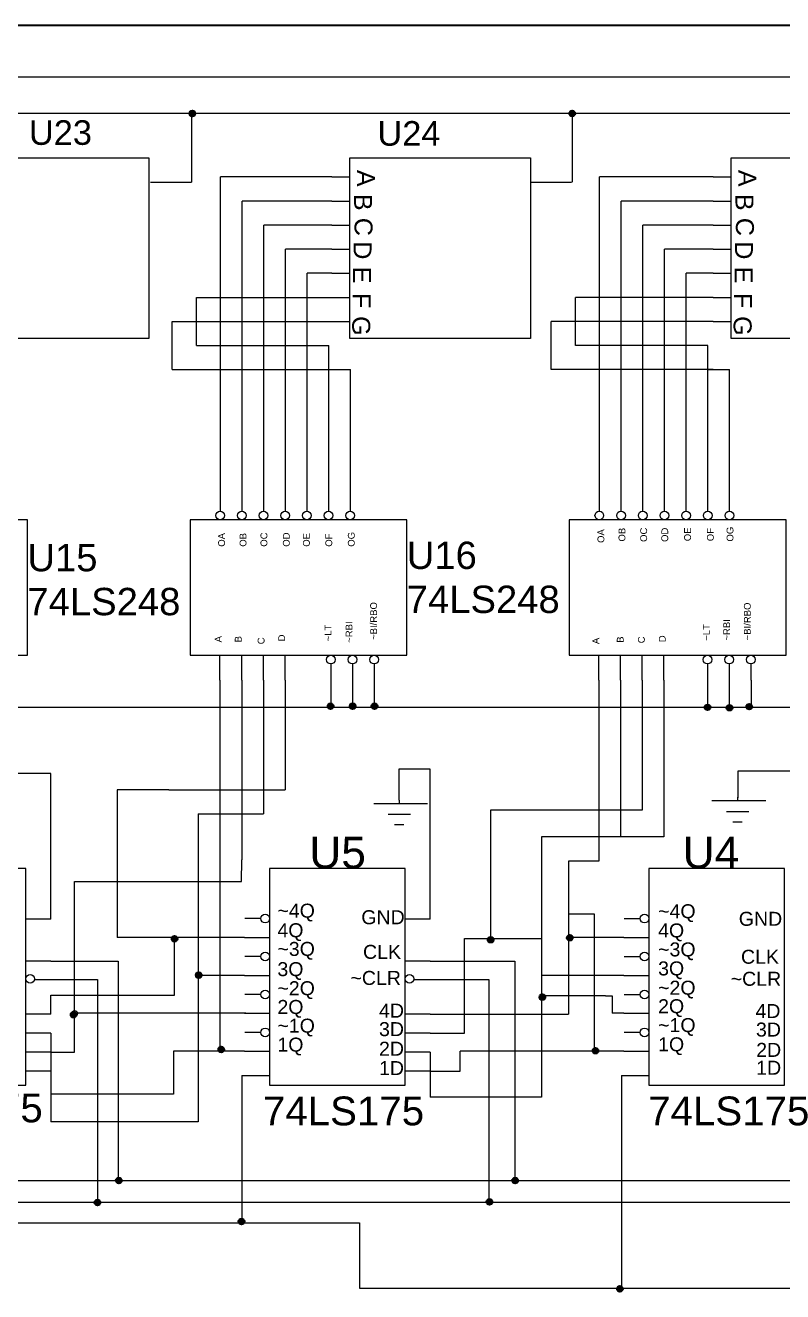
# Model space of a CAD drawing. Header units: millimetres. Extents: x 5948 to 13023, y 3837 to 8428.
# Drawn here: x 6106 to 6211.2, y 4075.1 to 4250.9 of the extents above; entities that cross this region are included whole.
import ezdxf

# ---------------------------------------------------------------- set-up
doc = ezdxf.new("R2010")
doc.units = ezdxf.units.MM
doc.styles.get("Standard").update_dxf_attribs({"font": 'arial.ttf'})
pattern_1 = [(0, (265.973, -57.881), (0, 6.985), [5.08, -1.905]), (90, (265.973, -57.881), (-6.985, 4e-16), [5.08, -1.905])]
pattern_2 = [(0, (286.306, -62.949), (0, 6.985), [5.08, -1.905]), (90, (286.306, -62.949), (-6.985, 4e-16), [5.08, -1.905])]
pattern_3 = [(0, (269.268, -83.997), (0, 6.985), [5.08, -1.905]), (90, (269.268, -83.997), (-6.985, 4e-16), [5.08, -1.905])]
pattern_4 = [(0, (272.0425, -80.9745), (0, 6.985), [5.08, -1.905]), (90, (272.0425, -80.9745), (-6.985, 4e-16), [5.08, -1.905])]
pattern_5 = [(0, (289.1005, -86.909), (0, 6.985), [5.08, -1.905]), (90, (289.1005, -86.909), (-6.985, 4e-16), [5.08, -1.905])]
pattern_6 = [(0, (323.707, -47.5036), (0, 6.985), [5.08, -1.905]), (90, (323.707, -47.5036), (-6.985, 4e-16), [5.08, -1.905])]
pattern_7 = [(0, (334.6935, -47.4104), (0, 6.985), [5.08, -1.905]), (90, (334.6935, -47.4104), (-6.985, 4e-16), [5.08, -1.905])]
pattern_8 = [(0, (330.8756, -55.5054), (0, 6.985), [5.08, -1.905]), (90, (330.8756, -55.5054), (-6.985, 4e-16), [5.08, -1.905])]
pattern_9 = [(0, (338.197, -63.026), (0, 6.985), [5.08, -1.905]), (90, (338.197, -63.026), (-6.985, 4e-16), [5.08, -1.905])]
pattern_10 = [(0, (323.5065, -83.994), (0, 6.985), [5.08, -1.905]), (90, (323.5065, -83.994), (-6.985, 4e-16), [5.08, -1.905])]
pattern_11 = [(0, (327.139, -81.202), (0, 6.985), [5.08, -1.905]), (90, (327.139, -81.202), (-6.985, 4e-16), [5.08, -1.905])]
pattern_12 = [(0, (341.7656, -95.847), (0, 6.985), [5.08, -1.905]), (90, (341.7656, -95.847), (-6.985, 4e-16), [5.08, -1.905])]
pattern_13 = [(0, (301.582, -15.281), (0, 6.985), [5.08, -1.905]), (90, (301.582, -15.281), (-6.985, 4e-16), [5.08, -1.905])]
pattern_14 = [(0, (304.5426, -15.222), (0, 6.985), [5.08, -1.905]), (90, (304.5426, -15.222), (-6.985, 4e-16), [5.08, -1.905])]
pattern_15 = [(0, (307.609, -15.273), (0, 6.985), [5.08, -1.905]), (90, (307.609, -15.273), (-6.985, 4e-16), [5.08, -1.905])]
pattern_16 = [(0, (354.011, -15.4415), (0, 6.985), [5.08, -1.905]), (90, (354.011, -15.4415), (-6.985, 4e-16), [5.08, -1.905])]
pattern_17 = [(0, (356.888, -15.4415), (0, 6.985), [5.08, -1.905]), (90, (356.888, -15.4415), (-6.985, 4e-16), [5.08, -1.905])]
pattern_18 = [(0, (359.6136, -15.29), (0, 6.985), [5.08, -1.905]), (90, (359.6136, -15.29), (-6.985, 4e-16), [5.08, -1.905])]

# ---------------------------------------------------------------- blocks, each defined once
blk = doc.blocks.new('*U1')
blk.add_lwpolyline([(15.048, 9.405), (-15.048, 9.405), (-15.048, -9.405), (15.048, -9.405)], close=True)
blk = doc.blocks.new('*U2')
at = {"color": 0, "linetype": 'ByBlock', "lineweight": -2, "transparency": 16777216}
for p in [(105.336, 0), (158.004, 0), (210.672, 0)]:
    blk.add_blockref('*U1', p, dxfattribs=at)
blk = doc.blocks.new('*U9')
blk.add_line((0, -1.1286), (0, 1.1286))
blk = doc.blocks.new('*U10')
at = {"color": 0, "linetype": 'ByBlock', "lineweight": -2, "transparency": 16777216}
for p in [(0, 0), (3.0096, 0), (6.0192, 0), (9.0288, 0), (12.0384, 0), (15.048, 0), (18.0576, 0)]:
    blk.add_blockref('*U9', p, dxfattribs=at)
blk = doc.blocks.new('*U11')
blk.add_line((0, -1.1286), (0, 1.1286))
blk = doc.blocks.new('*U12')
at = {"color": 0, "linetype": 'ByBlock', "lineweight": -2, "transparency": 16777216}
for p in [(0, 0), (3.0096, 0), (6.0192, 0), (9.0288, 0), (12.0384, 0), (15.048, 0), (18.0576, 0)]:
    blk.add_blockref('*U11', p, dxfattribs=at)
blk = doc.blocks.new('*U25')
blk.add_line((0, 1.1286), (0, -1.1286))
blk = doc.blocks.new('*U26')
at = {"color": 0, "linetype": 'ByBlock', "lineweight": -2, "transparency": 16777216}
for p in [(0, 0), (3.0096, 0), (6.0192, 0)]:
    blk.add_blockref('*U25', p, dxfattribs=at)
blk = doc.blocks.new('*U27')
blk.add_line((0, 1.1286), (0, -1.1286))
blk = doc.blocks.new('*U28')
at = {"color": 0, "linetype": 'ByBlock', "lineweight": -2, "transparency": 16777216}
for p in [(0, 0), (3.0096, 0), (6.0192, 0)]:
    blk.add_blockref('*U27', p, dxfattribs=at)
blk = doc.blocks.new('*U41')
blk.add_line((1.1286, 0), (-1.1286, 0))
blk = doc.blocks.new('*U42')
at = {"color": 0, "linetype": 'ByBlock', "lineweight": -2, "transparency": 16777216}
for p in [(0, 15.8004), (0, 10.5336), (0, 5.2668), (0, 0)]:
    blk.add_blockref('*U41', p, dxfattribs=at)
blk = doc.blocks.new('*U43')
blk.add_line((1.1286, 0), (-1.1286, 0))
blk = doc.blocks.new('*U44')
at = {"color": 0, "linetype": 'ByBlock', "lineweight": -2, "transparency": 16777216}
for p in [(0, 15.8004), (0, 10.5336), (0, 5.2668), (0, 0)]:
    blk.add_blockref('*U43', p, dxfattribs=at)
blk = doc.blocks.new('*U55')
blk.add_circle((0, 0), 0.602)
blk = doc.blocks.new('*U56')
at = {"color": 0, "linetype": 'ByBlock', "lineweight": -2, "transparency": 16777216}
for p in [(0, 15.8004), (0, 10.5336), (0, 5.2668), (0, 0)]:
    blk.add_blockref('*U55', p, dxfattribs=at)
blk = doc.blocks.new('*U57')
blk.add_circle((0, 0), 0.602)
blk = doc.blocks.new('*U58')
at = {"color": 0, "linetype": 'ByBlock', "lineweight": -2, "transparency": 16777216}
for p in [(0, 15.8004), (0, 10.5336), (0, 5.2668), (0, 0)]:
    blk.add_blockref('*U57', p, dxfattribs=at)
blk = doc.blocks.new('*U73')
blk.add_circle((0, 0), 0.602)
blk = doc.blocks.new('*U74')
at = {"color": 0, "linetype": 'ByBlock', "lineweight": -2, "transparency": 16777216}
for p in [(0, 0), (3.0096, 0), (6.0192, 0), (9.0288, 0), (12.0384, 0), (15.048, 0), (18.0576, 0)]:
    blk.add_blockref('*U73', p, dxfattribs=at)
blk = doc.blocks.new('*U75')
blk.add_circle((0, 0), 0.602)
blk = doc.blocks.new('*U76')
at = {"color": 0, "linetype": 'ByBlock', "lineweight": -2, "transparency": 16777216}
for p in [(0, 0), (3.0096, 0), (6.0192, 0), (9.0288, 0), (12.0384, 0), (15.048, 0), (18.0576, 0)]:
    blk.add_blockref('*U75', p, dxfattribs=at)
blk = doc.blocks.new('*U85')
blk.add_circle((0, 0), 0.602)
blk = doc.blocks.new('*U86')
at = {"color": 0, "linetype": 'ByBlock', "lineweight": -2, "transparency": 16777216}
for p in [(0, 0), (3.0096, 0), (6.0192, 0)]:
    blk.add_blockref('*U85', p, dxfattribs=at)
blk = doc.blocks.new('*U87')
blk.add_circle((0, 0), 0.602)
blk = doc.blocks.new('*U88')
at = {"color": 0, "linetype": 'ByBlock', "lineweight": -2, "transparency": 16777216}
for p in [(0, 0), (3.0096, 0), (6.0192, 0)]:
    blk.add_blockref('*U87', p, dxfattribs=at)
blk = doc.blocks.new('*U107')
blk.add_line((-1.73052, 0), (1.73052, 0))
blk = doc.blocks.new('*U108')
at = {"color": 0, "linetype": 'ByBlock', "lineweight": -2, "transparency": 16777216}
for p in [(0, 15.8004), (0, 10.5336), (0, 5.2668), (0, 0)]:
    blk.add_blockref('*U107', p, dxfattribs=at)
blk = doc.blocks.new('*U109')
blk.add_line((-1.73052, 0), (1.73052, 0))
blk = doc.blocks.new('*U110')
at = {"color": 0, "linetype": 'ByBlock', "lineweight": -2, "transparency": 16777216}
for p in [(0, 15.8004), (0, 10.5336), (0, 5.2668), (0, 0)]:
    blk.add_blockref('*U109', p, dxfattribs=at)
blk = doc.blocks.new('*U121')
blk.add_line((0, -1.73052), (0, 1.73052))
blk = doc.blocks.new('*U122')
at = {"color": 0, "linetype": 'ByBlock', "lineweight": -2, "transparency": 16777216}
for p in [(0, 0), (3.0096, 0), (6.0192, 0), (9.0288, 0)]:
    blk.add_blockref('*U121', p, dxfattribs=at)
blk = doc.blocks.new('*U123')
blk.add_line((0, -1.73052), (0, 1.73052))
blk = doc.blocks.new('*U124')
at = {"color": 0, "linetype": 'ByBlock', "lineweight": -2, "transparency": 16777216}
for p in [(0, 0), (3.0096, 0), (6.0192, 0), (9.0288, 0)]:
    blk.add_blockref('*U123', p, dxfattribs=at)
blk = doc.blocks.new('*U135')
blk.add_line((1.73052, 0), (-1.73052, 0))
blk = doc.blocks.new('*U136')
at = {"color": 0, "linetype": 'ByBlock', "lineweight": -2, "transparency": 16777216}
for p in [(0, 7.9002), (0, 5.2668), (0, 2.6334), (0, 0)]:
    blk.add_blockref('*U135', p, dxfattribs=at)
blk = doc.blocks.new('*U137')
blk.add_line((1.73052, 0), (-1.73052, 0))
blk = doc.blocks.new('*U138')
at = {"color": 0, "linetype": 'ByBlock', "lineweight": -2, "transparency": 16777216}
for p in [(0, 7.9002), (0, 5.2668), (0, 2.6334), (0, 0)]:
    blk.add_blockref('*U137', p, dxfattribs=at)
blk = doc.blocks.new('*U147')
blk.add_lwpolyline([(-12.54, 12.54), (12.54, 12.54), (12.54, -12.54), (-12.54, -12.54)], close=True)
blk = doc.blocks.new('*U148')
at = {"color": 0, "linetype": 'ByBlock', "lineweight": -2, "transparency": 16777216}
for p in [(105.91, 0), (158.87, 0), (211.82, 0)]:
    blk.add_blockref('*U147', p, dxfattribs=at)
blk = doc.blocks.new('*U155')
blk.add_line((-1.254, 0), (1.254, 0))
blk = doc.blocks.new('*U156')
at = {"color": 0, "linetype": 'ByBlock', "lineweight": -2, "transparency": 16777216}
for p in [(0, 20.064), (0, 16.72), (0, 13.376), (0, 10.032), (0, 6.688), (0, 3.344), (0, 0)]:
    blk.add_blockref('*U155', p, dxfattribs=at)
blk = doc.blocks.new('*U157')
blk.add_line((-1.254, 0), (1.254, 0))
blk = doc.blocks.new('*U158')
at = {"color": 0, "linetype": 'ByBlock', "lineweight": -2, "transparency": 16777216}
for p in [(0, 20.064), (0, 16.72), (0, 13.376), (0, 10.032), (0, 6.688), (0, 3.344), (0, 0)]:
    blk.add_blockref('*U157', p, dxfattribs=at)
blk = doc.blocks.new('*U202')
at = {"lineweight": 35, "char_height": 2.5, "attachment_point": 1, "rotation": 270}
for s, width, insert in [('A', 2.3536, (1.62, 11.33)), ('B', 2.5, (1.23, 8)), ('C', 2.3536, (1.29, 4.67)), ('D ', 2.3536, (1.16, 1.41)), ('E', 2.3536, (1.1, -2.12)), ('F', 2.3536, (1.03, -5.78)), ('G', 2.3536, (0.97, -8.98))]:
    blk.add_mtext_dynamic_manual_height_columns(s, width=width, gutter_width=5.48, heights=[0], dxfattribs=dict(at, insert=insert))
blk = doc.blocks.new('*U203')
at = {"color": 0, "linetype": 'ByBlock', "lineweight": -2, "transparency": 16777216}
for p in [(158.868, 0), (211.824, 0)]:
    blk.add_blockref('*U202', p, dxfattribs=at)

msp = doc.modelspace()

# ---------------------------------------------------------------- hatches: boundary and pattern name
h = msp.add_hatch()
h.set_pattern_fill('ANGLE', color=256)
h.set_pattern_definition([(0, (282.262, 66.962), (0, 6.985), [5.08, -1.905]), (90, (282.262, 66.962), (-6.985, 4e-16), [5.08, -1.905])])
h.paths.add_polyline_path([(6129.58, 4238.54, 1), (6128.78, 4238.54, 1)])
at = {"lineweight": 35}
h = msp.add_hatch(color=256, dxfattribs=at)
h.dxf.hatch_style = 1
h.paths.add_polyline_path([(6129.63, 4238.66, 1), (6128.83, 4238.66, 1)])
h = msp.add_hatch(color=256, dxfattribs=at)
h.dxf.hatch_style = 1
h.paths.add_polyline_path([(6182.38, 4238.66, 1), (6181.58, 4238.66, 1)])
h = msp.add_hatch()
h.set_pattern_fill('ANGLE', color=256)
h.set_pattern_definition([(0, (335.211, 66.866), (0, 6.985), [5.08, -1.905]), (90, (335.211, 66.866), (-6.985, 4e-16), [5.08, -1.905])])
h.paths.add_polyline_path([(6182.53, 4238.45, 1), (6181.73, 4238.45, 1)])
h = msp.add_hatch(color=256, dxfattribs=at)
h.dxf.hatch_style = 1
h.paths.add_polyline_path([(6148.83, 4156.35, 1), (6148.03, 4156.35, 1)])
h = msp.add_hatch()
h.set_pattern_fill('ANGLE', color=256)
h.set_pattern_definition(pattern_13)
h.paths.add_polyline_path([(6148.9, 4156.3, 1), (6148.1, 4156.3, 1)])
h = msp.add_hatch()
h.set_pattern_fill('ANGLE', color=256)
h.set_pattern_definition(pattern_13)
h.paths.add_polyline_path([(6148.9, 4156.3, 1), (6148.1, 4156.3, 1)])
h = msp.add_hatch()
h.set_pattern_fill('ANGLE', color=256)
h.set_pattern_definition(pattern_14)
h.paths.add_polyline_path([(6151.86, 4156.36, 1), (6151.06, 4156.36, 1)])
h = msp.add_hatch()
h.set_pattern_fill('ANGLE', color=256)
h.set_pattern_definition(pattern_14)
h.paths.add_polyline_path([(6151.86, 4156.36, 1), (6151.06, 4156.36, 1)])
h = msp.add_hatch(color=256, dxfattribs=at)
h.dxf.hatch_style = 1
h.paths.add_polyline_path([(6151.89, 4156.35, 1), (6151.09, 4156.35, 1)])
h = msp.add_hatch(color=256, dxfattribs=at)
h.dxf.hatch_style = 1
h.paths.add_polyline_path([(6154.92, 4156.35, 1), (6154.12, 4156.35, 1)])
h = msp.add_hatch()
h.set_pattern_fill('ANGLE', color=256)
h.set_pattern_definition(pattern_15)
h.paths.add_polyline_path([(6154.93, 4156.31, 1), (6154.13, 4156.31, 1)])
h = msp.add_hatch()
h.set_pattern_fill('ANGLE', color=256)
h.set_pattern_definition(pattern_15)
h.paths.add_polyline_path([(6154.93, 4156.31, 1), (6154.13, 4156.31, 1)])
h = msp.add_hatch(color=256, dxfattribs=at)
h.dxf.hatch_style = 1
h.paths.add_polyline_path([(6201.17, 4156.2, 1), (6200.37, 4156.2, 1)])
h = msp.add_hatch()
h.set_pattern_fill('ANGLE', color=256)
h.set_pattern_definition(pattern_16)
h.paths.add_polyline_path([(6201.33, 4156.14, 1), (6200.53, 4156.14, 1)])
h = msp.add_hatch()
h.set_pattern_fill('ANGLE', color=256)
h.set_pattern_definition(pattern_16)
h.paths.add_polyline_path([(6201.33, 4156.14, 1), (6200.53, 4156.14, 1)])
h = msp.add_hatch()
h.set_pattern_fill('ANGLE', color=256)
h.set_pattern_definition(pattern_17)
h.paths.add_polyline_path([(6204.2, 4156.14, 1), (6203.4, 4156.14, 1)])
h = msp.add_hatch()
h.set_pattern_fill('ANGLE', color=256)
h.set_pattern_definition(pattern_17)
h.paths.add_polyline_path([(6204.2, 4156.14, 1), (6203.4, 4156.14, 1)])
h = msp.add_hatch(color=256, dxfattribs=at)
h.dxf.hatch_style = 1
h.paths.add_polyline_path([(6204.21, 4156.15, 1), (6203.41, 4156.15, 1)])
h = msp.add_hatch()
h.set_pattern_fill('ANGLE', color=256)
h.set_pattern_definition(pattern_18)
h.paths.add_polyline_path([(6206.93, 4156.29, 1), (6206.13, 4156.29, 1)])
h = msp.add_hatch()
h.set_pattern_fill('ANGLE', color=256)
h.set_pattern_definition(pattern_18)
h.paths.add_polyline_path([(6206.93, 4156.29, 1), (6206.13, 4156.29, 1)])
h = msp.add_hatch(color=256, dxfattribs=at)
h.dxf.hatch_style = 1
h.paths.add_polyline_path([(6206.96, 4156.29, 1), (6206.16, 4156.29, 1)])
h = msp.add_hatch(color=256, dxfattribs=at)
h.dxf.hatch_style = 1
h.paths.add_polyline_path([(6127.16, 4124.06, 1), (6126.36, 4124.06, 1)])
h = msp.add_hatch()
h.set_pattern_fill('ANGLE', color=256)
h.set_pattern_definition([(0, (279.8615, -47.3656), (0, 6.985), [5.08, -1.905]), (90, (279.8615, -47.3656), (-6.985, 4e-16), [5.08, -1.905])])
h.paths.add_polyline_path([(6127.18, 4124.21, 1), (6126.38, 4124.21, 1)])
h = msp.add_hatch()
h.set_pattern_fill('ANGLE', color=256)
h.set_pattern_definition(pattern_6)
h.paths.add_polyline_path([(6171.02, 4124.08, 1), (6170.22, 4124.08, 1)])
h = msp.add_hatch()
h.set_pattern_fill('ANGLE', color=256)
h.set_pattern_definition(pattern_6)
h.paths.add_polyline_path([(6171.02, 4124.08, 1), (6170.22, 4124.08, 1)])
h = msp.add_hatch(color=256, dxfattribs=at)
h.dxf.hatch_style = 1
h.paths.add_polyline_path([(6171.05, 4123.92, 1), (6170.25, 4123.92, 1)])
h = msp.add_hatch()
h.set_pattern_fill('ANGLE', color=256)
h.set_pattern_definition(pattern_7)
h.paths.add_polyline_path([(6182.01, 4124.17, 1), (6181.21, 4124.17, 1)])
h = msp.add_hatch()
h.set_pattern_fill('ANGLE', color=256)
h.set_pattern_definition(pattern_7)
h.paths.add_polyline_path([(6182.01, 4124.17, 1), (6181.21, 4124.17, 1)])
h = msp.add_hatch(color=256, dxfattribs=at)
h.dxf.hatch_style = 1
h.paths.add_polyline_path([(6182.03, 4124.2, 1), (6181.23, 4124.2, 1)])
h = msp.add_hatch(color=256, dxfattribs=at)
h.dxf.hatch_style = 1
h.paths.add_polyline_path([(6130.51, 4119, 1), (6129.71, 4119, 1)])
h = msp.add_hatch()
h.set_pattern_fill('ANGLE', color=256)
h.set_pattern_definition([(0, (283.234, -52.479), (0, 6.985), [5.08, -1.905]), (90, (283.234, -52.479), (-6.985, 4e-16), [5.08, -1.905])])
h.paths.add_polyline_path([(6130.55, 4119.1, 1), (6129.75, 4119.1, 1)])
h = msp.add_hatch()
h.set_pattern_fill('ANGLE', color=256)
h.set_pattern_definition(pattern_8)
h.paths.add_polyline_path([(6178.19, 4116.07, 1), (6177.39, 4116.07, 1)])
h = msp.add_hatch()
h.set_pattern_fill('ANGLE', color=256)
h.set_pattern_definition(pattern_8)
h.paths.add_polyline_path([(6178.19, 4116.07, 1), (6177.39, 4116.07, 1)])
h = msp.add_hatch(color=256, dxfattribs=at)
h.dxf.hatch_style = 1
h.paths.add_polyline_path([(6178.23, 4115.96, 1), (6177.43, 4115.96, 1)])
h = msp.add_hatch(color=256, dxfattribs=at)
h.dxf.hatch_style = 1
h.paths.add_polyline_path([(6113.14, 4113.51, 1), (6112.34, 4113.51, 1)])
h = msp.add_hatch()
h.set_pattern_fill('ANGLE', color=256)
h.set_pattern_definition(pattern_1)
h.paths.add_polyline_path([(6113.29, 4113.7, 1), (6112.49, 4113.7, 1)])
h = msp.add_hatch()
h.set_pattern_fill('ANGLE', color=256)
h.set_pattern_definition(pattern_1)
h.paths.add_polyline_path([(6113.29, 4113.7, 1), (6112.49, 4113.7, 1)])
h = msp.add_hatch()
h.set_pattern_fill('ANGLE', color=256)
h.set_pattern_definition(pattern_2)
h.paths.add_polyline_path([(6133.62, 4108.63, 1), (6132.82, 4108.63, 1)])
h = msp.add_hatch()
h.set_pattern_fill('ANGLE', color=256)
h.set_pattern_definition(pattern_2)
h.paths.add_polyline_path([(6133.62, 4108.63, 1), (6132.82, 4108.63, 1)])
h = msp.add_hatch(color=256, dxfattribs=at)
h.dxf.hatch_style = 1
h.paths.add_polyline_path([(6133.65, 4108.7, 1), (6132.85, 4108.7, 1)])
h = msp.add_hatch()
h.set_pattern_fill('ANGLE', color=256)
h.set_pattern_definition(pattern_9)
h.paths.add_polyline_path([(6185.51, 4108.55, 1), (6184.71, 4108.55, 1)])
h = msp.add_hatch()
h.set_pattern_fill('ANGLE', color=256)
h.set_pattern_definition(pattern_9)
h.paths.add_polyline_path([(6185.51, 4108.55, 1), (6184.71, 4108.55, 1)])
h = msp.add_hatch(color=256, dxfattribs=at)
h.dxf.hatch_style = 1
h.paths.add_polyline_path([(6185.62, 4108.51, 1), (6184.82, 4108.51, 1)])
h = msp.add_hatch()
h.set_pattern_fill('ANGLE', color=256)
h.set_pattern_definition(pattern_4)
h.paths.add_polyline_path([(6119.36, 4090.6, 1), (6118.56, 4090.6, 1)])
h = msp.add_hatch()
h.set_pattern_fill('ANGLE', color=256)
h.set_pattern_definition(pattern_4)
h.paths.add_polyline_path([(6119.36, 4090.6, 1), (6118.56, 4090.6, 1)])
h = msp.add_hatch(color=256, dxfattribs=at)
h.dxf.hatch_style = 1
h.paths.add_polyline_path([(6119.41, 4090.48, 1), (6118.61, 4090.48, 1)])
h = msp.add_hatch(color=256, dxfattribs=at)
h.dxf.hatch_style = 1
h.paths.add_polyline_path([(6174.44, 4090.47, 1), (6173.64, 4090.47, 1)])
h = msp.add_hatch()
h.set_pattern_fill('ANGLE', color=256)
h.set_pattern_definition(pattern_11)
h.paths.add_polyline_path([(6174.46, 4090.38, 1), (6173.66, 4090.38, 1)])
h = msp.add_hatch()
h.set_pattern_fill('ANGLE', color=256)
h.set_pattern_definition(pattern_11)
h.paths.add_polyline_path([(6174.46, 4090.38, 1), (6173.66, 4090.38, 1)])
h = msp.add_hatch(color=256, dxfattribs=at)
h.dxf.hatch_style = 1
h.paths.add_polyline_path([(6116.45, 4087.44, 1), (6115.65, 4087.44, 1)])
h = msp.add_hatch()
h.set_pattern_fill('ANGLE', color=256)
h.set_pattern_definition(pattern_3)
h.paths.add_polyline_path([(6116.58, 4087.58, 1), (6115.78, 4087.58, 1)])
h = msp.add_hatch()
h.set_pattern_fill('ANGLE', color=256)
h.set_pattern_definition(pattern_3)
h.paths.add_polyline_path([(6116.58, 4087.58, 1), (6115.78, 4087.58, 1)])
h = msp.add_hatch()
h.set_pattern_fill('ANGLE', color=256)
h.set_pattern_definition(pattern_10)
h.paths.add_polyline_path([(6170.82, 4087.59, 1), (6170.02, 4087.59, 1)])
h = msp.add_hatch()
h.set_pattern_fill('ANGLE', color=256)
h.set_pattern_definition(pattern_10)
h.paths.add_polyline_path([(6170.82, 4087.59, 1), (6170.02, 4087.59, 1)])
h = msp.add_hatch(color=256, dxfattribs=at)
h.dxf.hatch_style = 1
h.paths.add_polyline_path([(6170.88, 4087.51, 1), (6170.08, 4087.51, 1)])
h = msp.add_hatch(color=256, dxfattribs=at)
h.dxf.hatch_style = 1
h.paths.add_polyline_path([(6136.46, 4084.78, 1), (6135.66, 4084.78, 1)])
h = msp.add_hatch()
h.set_pattern_fill('ANGLE', color=256)
h.set_pattern_definition(pattern_5)
h.paths.add_polyline_path([(6136.42, 4084.67, 1), (6135.62, 4084.67, 1)])
h = msp.add_hatch()
h.set_pattern_fill('ANGLE', color=256)
h.set_pattern_definition(pattern_5)
h.paths.add_polyline_path([(6136.42, 4084.67, 1), (6135.62, 4084.67, 1)])
h = msp.add_hatch(color=256, dxfattribs=at)
h.dxf.hatch_style = 1
h.paths.add_polyline_path([(6189, 4075.45, 1), (6188.2, 4075.45, 1)])
h = msp.add_hatch()
h.set_pattern_fill('ANGLE', color=256)
h.set_pattern_definition(pattern_12)
h.paths.add_polyline_path([(6189.08, 4075.73, 1), (6188.28, 4075.73, 1)])
h = msp.add_hatch()
h.set_pattern_fill('ANGLE', color=256)
h.set_pattern_definition(pattern_12)
h.paths.add_polyline_path([(6189.08, 4075.73, 1), (6188.28, 4075.73, 1)])

# ---------------------------------------------------------------- linework, layer by layer
msp.add_line((5948.27, 4250.91), (6512.27, 4250.91), dxfattribs=at)
for p, q in [((6477.41, 4243.72), (5956.74, 4243.72)), ((6023.02, 4238.69), (6393.39, 4238.69)), ((6129.14, 4229.13), (6129.14, 4238.69)), ((6182, 4229.13), (6182, 4238.69)), ((6133.13, 4185.69), (6133.13, 4229.85)), ((6134.4, 4229.85), (6133.13, 4229.85)), ((6148.58, 4229.85), (6134.4, 4229.85)), ((6185.76, 4185.7), (6185.76, 4229.85)), ((6188.86, 4229.85), (6185.76, 4229.85)), ((6201.54, 4229.85), (6188.86, 4229.85)), ((6123.4, 4229.13), (6129.12, 4229.13)), ((6176.14, 4229.13), (6181.86, 4229.13)), ((6136.14, 4185.69), (6136.14, 4226.51)), ((6139.24, 4226.51), (6136.14, 4226.51)), ((6148.58, 4226.51), (6139.24, 4226.51)), ((6188.77, 4185.7), (6188.77, 4226.51)), ((6191.31, 4226.51), (6188.77, 4226.51)), ((6201.54, 4226.51), (6191.31, 4226.51)), ((6139.15, 4223.11), (6139.15, 4223.17)), ((6141.2, 4223.17), (6139.15, 4223.17)), ((6139.15, 4185.69), (6139.15, 4223.11)), ((6148.58, 4223.17), (6141.2, 4223.17)), ((6191.78, 4185.7), (6191.78, 4223.17)), ((6194.48, 4223.17), (6191.78, 4223.17)), ((6201.54, 4223.17), (6194.48, 4223.17)), ((6142.16, 4185.69), (6142.16, 4219.82)), ((6144.22, 4219.82), (6142.16, 4219.82)), ((6148.58, 4219.82), (6144.22, 4219.82)), ((6201.54, 4219.82), (6194.79, 4219.82)), ((6194.79, 4185.7), (6194.79, 4219.82)), ((6145.17, 4185.69), (6145.17, 4216.48)), ((6145.56, 4216.48), (6145.17, 4216.48)), ((6148.58, 4216.48), (6145.56, 4216.48)), ((6201.54, 4216.48), (6197.79, 4216.48)), ((6197.79, 4185.7), (6197.79, 4216.48)), ((6129.79, 4206.45), (6129.79, 4213.13)), ((6129.79, 4213.13), (6151.09, 4213.13)), ((6201.54, 4213.13), (6182.41, 4213.13)), ((6201.54, 4213.13), (6182.41, 4213.13)), ((6201.54, 4213.13), (6182.41, 4213.13)), ((6201.54, 4213.13), (6182.41, 4213.13)), ((6182.41, 4206.45), (6182.41, 4213.13)), ((6126.44, 4203.1), (6126.44, 4209.79)), ((6126.44, 4209.79), (6151.09, 4209.79)), ((6201.54, 4209.79), (6179.07, 4209.79)), ((6179.07, 4203.1), (6179.07, 4209.79)), ((6129.79, 4206.45), (6145.17, 4206.45)), ((6145.17, 4206.45), (6148.18, 4206.45)), ((6148.18, 4206.3), (6148.18, 4206.45)), ((6200.8, 4206.45), (6182.41, 4206.45)), ((6200.8, 4185.7), (6200.8, 4206.45)), ((6148.18, 4185.69), (6148.18, 4206.3)), ((6126.44, 4203.1), (6151.19, 4203.1)), ((6151.19, 4185.69), (6151.19, 4203.1)), ((6201.54, 4203.1), (6179.07, 4203.1)), ((6200.8, 4203.1), (6203.81, 4203.1)), ((6203.81, 4185.7), (6203.81, 4203.1)), ((6133.07, 4159.96), (6133.07, 4141.79)), ((6136.08, 4159.96), (6136.08, 4141.79)), ((6139.09, 4159.96), (6139.09, 4142.04)), ((6142.1, 4159.96), (6142.1, 4144.76)), ((6148.47, 4159.94), (6148.47, 4156.24)), ((6151.48, 4159.94), (6151.48, 4156.24)), ((6154.49, 4159.94), (6154.49, 4156.24)), ((6185.69, 4159.96), (6185.69, 4134.82)), ((6188.69, 4159.96), (6188.69, 4141.93)), ((6191.7, 4159.96), (6191.7, 4141.93)), ((6194.71, 4159.96), (6194.71, 4138.23)), ((6200.78, 4159.96), (6200.78, 4156.24)), ((6203.79, 4159.96), (6203.79, 4156.24)), ((6206.8, 4159.96), (6206.8, 4156.24)), ((6011.01, 4156.24), (6364.73, 4156.24)), ((6109.57, 4147), (6102.02, 4147)), ((6109.57, 4126.76), (6109.57, 4147)), ((6162.23, 4147.62), (6157.92, 4147.62)), ((6157.92, 4147.62), (6157.92, 4147.62)), ((6157.92, 4147.62), (6157.92, 4143.32)), ((6162.23, 4126.76), (6162.23, 4147.62)), ((6214.9, 4147.33), (6204.95, 4147.33)), ((6204.95, 4147.33), (6204.95, 4143.64)), ((6125.98, 4144.76), (6118.81, 4144.76)), ((6118.81, 4144.76), (6118.81, 4124.24)), ((6125.98, 4144.76), (6142.1, 4144.76)), ((6157.95, 4143.32), (6157.95, 4142.86)), ((6201.38, 4143.25), (6208.86, 4143.25)), ((6204.92, 4143.71), (6204.92, 4143.25)), ((6130.04, 4141.42), (6136.08, 4141.42)), ((6130.04, 4141.42), (6130.04, 4103.54)), ((6133.07, 4141.79), (6133.07, 4135.01)), ((6136.08, 4141.79), (6136.08, 4135.01)), ((6136.08, 4141.42), (6139.09, 4141.42)), ((6139.09, 4142.04), (6139.09, 4141.42)), ((6154.41, 4142.86), (6161.88, 4142.86)), ((6191.7, 4141.93), (6170.61, 4141.93)), ((6170.61, 4141.93), (6170.61, 4124.09)), ((6188.69, 4141.93), (6188.69, 4138.23)), ((6203.38, 4141.75), (6206.48, 4141.75)), ((6156.41, 4141.36), (6159.51, 4141.36)), ((6157.32, 4139.91), (6158.6, 4139.91)), ((6204.29, 4140.3), (6205.57, 4140.3)), ((6182.44, 4138.23), (6177.72, 4138.23)), ((6177.72, 4138.23), (6177.72, 4102.07)), ((6194.71, 4138.23), (6182.44, 4138.23)), ((6133.07, 4135.01), (6133.07, 4108.44)), ((6136.05, 4132.03), (6136.08, 4135.01)), ((6185.69, 4134.82), (6181.46, 4134.82)), ((6181.46, 4134.82), (6181.46, 4113.57)), ((6112.88, 4108.3), (6112.88, 4132.03)), ((6112.88, 4132.03), (6136.05, 4132.03)), ((6181.46, 4127.53), (6184.26, 4127.53)), ((6184.26, 4127.53), (6184.26, 4127.53)), ((6184.26, 4127.53), (6184.26, 4127.53)), ((6184.26, 4127.53), (6185.03, 4127.53)), ((6185.03, 4127.53), (6185.03, 4108.44)), ((6109.57, 4126.76), (6106.1, 4126.76)), ((6162.23, 4126.76), (6158.77, 4126.76)), ((6136.45, 4124.24), (6118.81, 4124.24)), ((6126.75, 4116.22), (6126.75, 4124.24)), ((6167.03, 4110.94), (6167.03, 4124.09)), ((6167.03, 4124.09), (6177.72, 4124.09)), ((6189.15, 4124.24), (6181.46, 4124.24)), ((6109.57, 4120.97), (6106.1, 4120.97)), ((6109.57, 4120.97), (6118.93, 4120.97)), ((6118.93, 4120.97), (6118.93, 4095.08)), ((6162.23, 4120.97), (6158.77, 4120.97)), ((6162.23, 4120.97), (6167.96, 4120.97)), ((6167.96, 4120.97), (6173.99, 4120.97)), ((6173.99, 4120.97), (6173.99, 4094.23)), ((6136.45, 4118.97), (6130.04, 4118.97)), ((6189.15, 4118.97), (6177.72, 4118.97)), ((6107.28, 4118.39), (6109.54, 4118.39)), ((6109.54, 4118.39), (6116.08, 4118.39)), ((6116.08, 4118.39), (6116.08, 4094.95)), ((6160, 4118.39), (6162.26, 4118.39)), ((6162.23, 4118.39), (6165.24, 4118.39)), ((6165.24, 4118.39), (6170.38, 4118.39)), ((6170.38, 4118.39), (6170.38, 4090.75)), ((6109.57, 4113.57), (6109.57, 4116.22)), ((6109.57, 4116.22), (6126.75, 4116.22)), ((6186.58, 4116.13), (6177.72, 4116.13)), ((6186.58, 4116.13), (6186.58, 4116.13)), ((6186.58, 4116.13), (6186.58, 4116.13)), ((6186.58, 4116.13), (6187.52, 4116.13)), ((6187.52, 4116.13), (6187.52, 4116.13)), ((6187.52, 4116.13), (6187.52, 4113.71)), ((6109.57, 4113.57), (6109.57, 4113.57)), ((6109.57, 4113.57), (6109.57, 4113.57)), ((6136.68, 4113.71), (6112.87, 4113.71)), ((6162.23, 4113.57), (6181.46, 4113.57)), ((6189.15, 4113.71), (6187.52, 4113.71)), ((6109.57, 4110.94), (6109.57, 4098.63)), ((6162.23, 4110.94), (6167.03, 4110.94)), ((6109.57, 4108.3), (6111.64, 4108.3)), ((6111.64, 4108.3), (6112.88, 4108.3)), ((6132.02, 4108.44), (6126.63, 4108.44)), ((6126.63, 4108.44), (6126.63, 4102.47)), ((6136.45, 4108.44), (6132.02, 4108.44)), ((6162.23, 4108.3), (6162.23, 4102.07)), ((6166.4, 4108.14), (6166.4, 4108.44)), ((6184.26, 4108.44), (6166.4, 4108.44)), ((6166.4, 4105.67), (6166.4, 4108.14)), ((6166.4, 4108.14), (6166.4, 4108.14)), ((6189.15, 4108.44), (6184.26, 4108.44)), ((6136.09, 4105.07), (6139.93, 4105.07)), ((6136.09, 4105.07), (6136.09, 4088.64)), ((6162.23, 4105.67), (6166.4, 4105.67)), ((6188.8, 4105.07), (6192.65, 4105.07)), ((6188.8, 4105.07), (6188.8, 4095.77)), ((6130.04, 4103.54), (6130.04, 4098.63)), ((6126.63, 4102.47), (6109.57, 4102.47)), ((6126.63, 4102.47), (6126.63, 4102.47)), ((6177.72, 4102.07), (6162.23, 4102.07)), ((6130.04, 4098.63), (6109.57, 4098.63)), ((6188.8, 4095.77), (6188.8, 4075.54)), ((6116.08, 4094.95), (6116.08, 4087.5)), ((6118.93, 4095.08), (6118.93, 4090.51)), ((6173.99, 4094.23), (6173.99, 4090.51)), ((6070.33, 4090.51), (6356.02, 4090.51)), ((6170.38, 4090.75), (6170.38, 4087.5)), ((6136.09, 4088.64), (6136.09, 4084.59)), ((6005.99, 4087.5), (6352.12, 4087.5)), ((5978.02, 4084.59), (6152.45, 4084.59)), ((6152.45, 4084.59), (6152.45, 4075.54)), ((6152.45, 4075.54), (6302.45, 4075.54))]:
    msp.add_line(p, q)
for points in [[(6087.29, 4133.83), (6087.29, 4103.74), (6106.1, 4103.74), (6106.1, 4133.83)], [(6139.96, 4133.83), (6139.96, 4103.74), (6158.77, 4103.74), (6158.77, 4133.83)], [(6192.63, 4133.83), (6192.63, 4103.74), (6211.44, 4103.74), (6211.44, 4133.83)]]:
    msp.add_lwpolyline(points, close=True)
for centre in [(6129.23, 4238.66), (6181.98, 4238.66), (6148.43, 4156.35), (6151.49, 4156.35), (6154.52, 4156.35), (6200.77, 4156.2), (6203.81, 4156.15), (6206.56, 4156.29), (6126.76, 4124.06), (6170.65, 4123.92), (6181.63, 4124.2), (6130.11, 4119), (6177.83, 4115.96), (6112.74, 4113.51), (6133.25, 4108.7), (6185.22, 4108.51), (6119.01, 4090.48), (6174.04, 4090.47), (6116.05, 4087.44), (6170.48, 4087.51), (6136.06, 4084.78), (6188.6, 4075.45)]:
    msp.add_circle(centre, 0.4, dxfattribs=at)
for centre, radius in [((6203.8, 4156.14), 0.4), ((6203.8, 4156.14), 0.4), ((6106.71, 4118.5), 0.602), ((6159.37, 4118.5), 0.602), ((6112.89, 4113.7), 0.4), ((6112.89, 4113.7), 0.4), ((6133.22, 4108.63), 0.4), ((6133.22, 4108.63), 0.4)]:
    msp.add_circle(centre, radius)

# ---------------------------------------------------------------- block references
for name, p in [('*U148', (6004.76, 4219.98)), ('*U156', (6149.84, 4209.79)), ('*U158', (6202.79, 4209.79)), ('*U10', (6133.13, 4184.57)), ('*U12', (6185.76, 4184.57)), ('*U2', (5985.95, 4172.83)), ('*U76', (6133.08, 4182.84)), ('*U74', (6185.74, 4182.84)), ('*U122', (6133.07, 4161.69)), ('*U88', (6148.47, 4162.82)), ('*U124', (6185.69, 4161.69)), ('*U86', (6200.76, 4162.82)), ('*U26', (6148.47, 4161.07)), ('*U28', (6200.78, 4161.09)), ('*U56', (6139.36, 4111.06)), ('*U58', (6192.03, 4111.06)), ('*U42', (6137.63, 4111.06)), ('*U44', (6190.3, 4111.03)), ('*U108', (6138.18, 4108.44)), ('*U110', (6190.88, 4108.44)), ('*U136', (6107.83, 4105.67)), ('*U138', (6160.5, 4105.67))]:
    msp.add_blockref(name, p)
msp.add_blockref('*U203', (5994.09, 4219.51), dxfattribs=at)

# ---------------------------------------------------------------- texts
for s, height, p in [('U23', 3.416, (6106.54, 4234.31)), ('U24', 3.416, (6154.93, 4234.19)), ('U15', 3.798, (6106.33, 4175.09)), ('U16', 3.798, (6159, 4175.41)), ('74LS248', 3.798, (6159, 4169.3)), ('74LS248', 3.798, (6106.33, 4168.99)), ('U5', 4.4, (6145.47, 4133.83)), ('U4', 4.4, (6197.31, 4133.83)), ('~4Q', 1.943, (6141.04, 4126.99)), ('GND', 1.943, (6152.69, 4126.08)), ('~4Q', 1.943, (6193.9, 4126.91)), ('GND', 1.943, (6205.1, 4125.86)), ('4Q', 1.943, (6141.04, 4124.27)), ('4Q', 1.943, (6193.9, 4124.24)), ('~3Q', 1.943, (6141.04, 4121.68)), ('CLK', 1.943, (6152.93, 4121.27)), ('~3Q', 1.943, (6193.9, 4121.61)), ('CLK', 1.943, (6205.41, 4120.59)), ('3Q', 1.943, (6141.04, 4118.87)), ('3Q', 1.943, (6193.9, 4118.97)), ('~CLR', 1.943, (6151.18, 4117.65)), ('~CLR', 1.943, (6203.98, 4117.53)), ('~2Q', 1.943, (6141.04, 4116.22)), ('~2Q', 1.943, (6193.9, 4116.29)), ('2Q', 1.943, (6141.04, 4113.62)), ('4D', 1.943, (6155.15, 4113.11)), ('2Q', 1.943, (6193.9, 4113.72)), ('4D', 1.943, (6207.42, 4113.05)), ('~1Q', 1.943, (6141.04, 4111.02)), ('3D', 1.943, (6155.15, 4110.54)), ('~1Q', 1.943, (6193.9, 4111.1)), ('3D', 1.943, (6207.49, 4110.48)), ('1Q', 1.943, (6141.04, 4108.39)), ('2D', 1.943, (6155.15, 4107.82)), ('1Q', 1.943, (6193.9, 4108.43)), ('2D', 1.943, (6207.52, 4107.66)), ('1D', 1.943, (6155.15, 4105.13)), ('1D', 1.943, (6207.52, 4105.18)), ('74LS175', 4.002, (6086.08, 4098.57)), ('74LS175', 4.002, (6139.03, 4098.15)), ('74LS175', 4.002, (6192.52, 4098.15))]:
    msp.add_text(s, height=height, dxfattribs=at).set_placement(p)
for s, p in [('OA', (6133.76, 4178.5)), ('OB', (6136.74, 4178.5)), ('OC', (6139.64, 4178.5)), ('OD', (6142.75, 4178.5)), ('OE', (6145.54, 4178.5)), ('OF', (6148.65, 4178.5)), ('OG', (6151.77, 4178.5)), ('OA', (6186.43, 4179.03)), ('OB', (6189.35, 4179.22)), ('OC', (6192.37, 4179.17)), ('OD', (6195.3, 4179.17)), ('OE', (6198.46, 4179.27)), ('OF', (6201.63, 4179.27)), ('OG', (6204.36, 4179.22)), ('~BI/RBO', (6154.87, 4165.56)), ('~BI/RBO', (6206.76, 4165.5)), ('~RBI', (6151.46, 4165.16)), ('~RBI', (6203.9, 4165.47)), ('A', (6133.29, 4165.22)), ('B', (6136.07, 4165.22)), ('D', (6142.1, 4165.36)), ('~LT', (6148.54, 4165.36)), ('C', (6192.05, 4165.09)), ('D', (6194.95, 4165.24)), ('~LT', (6201.08, 4165.44)), ('C', (6139.25, 4164.95)), ('A', (6185.72, 4164.98)), ('B', (6189.11, 4165.16))]:
    msp.add_text(s, height=0.946, rotation=90, dxfattribs=at).set_placement(p)

doc.saveas('drawing.dxf')
